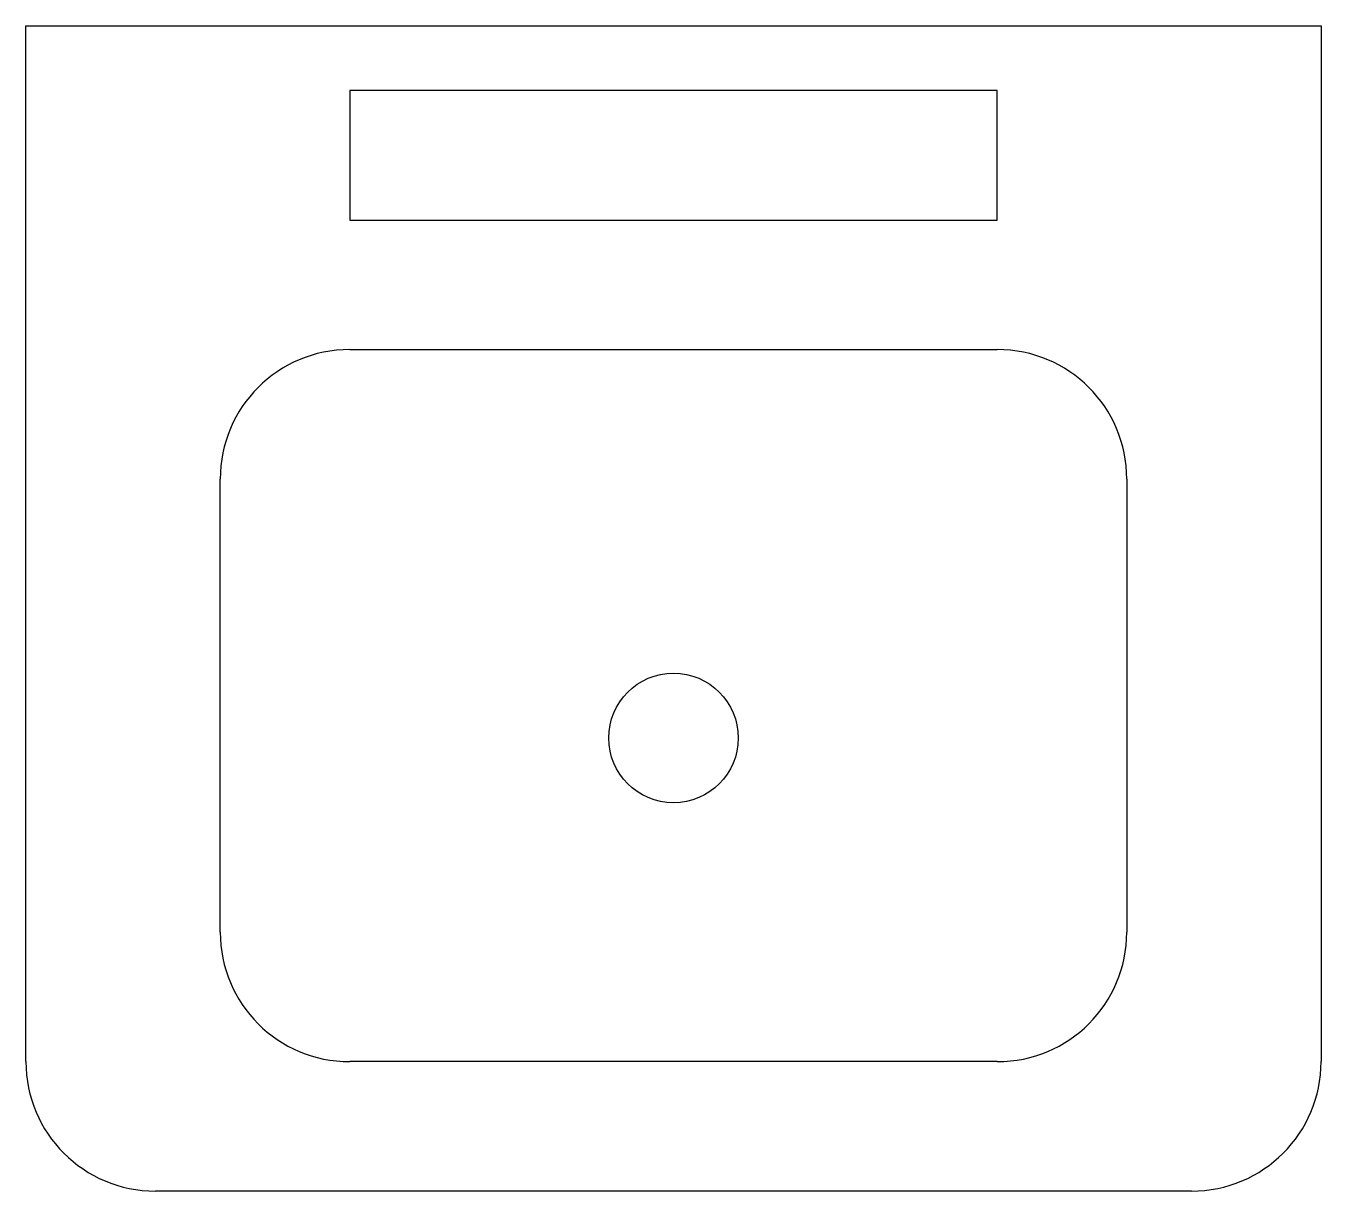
# Model space of a CAD drawing. Extents: x -10 to 10, y -18 to 0.
import ezdxf

# ---------------------------------------------------------------- set-up
doc = ezdxf.new("R2010")
doc.units = 0
doc.header["$LTSCALE"] = 0.375
doc.header["$MEASUREMENT"] = 0
doc.layers.get('0').update_dxf_attribs({"linetype": 'CONTINUOUS'})

msp = doc.modelspace()

# ---------------------------------------------------------------- linework, layer by layer
for p, q in [((-10, -16), (-10, 0)), ((-10, 0), (10, 0)), ((10, 0), (10, -16)), ((5, -1), (-5, -1)), ((-5, -1), (-5, -3)), ((5, -3), (5, -1)), ((-5, -3), (5, -3)), ((-5, -5), (5, -5)), ((-7, -14), (-7, -7)), ((7, -7), (7, -14)), ((5, -16), (-5, -16)), ((8, -18), (-8, -18))]:
    msp.add_line(p, q)
msp.add_circle((0, -11), 1)
for centre, start, end in [((-5, -7), 90, 180), ((5, -7), 0, 90), ((-5, -14), 180, 270), ((5, -14), 270, 0), ((-8, -16), 180, 270), ((8, -16), 270, 0)]:
    msp.add_arc(centre, 2, start, end)

doc.saveas('drawing.dxf')
